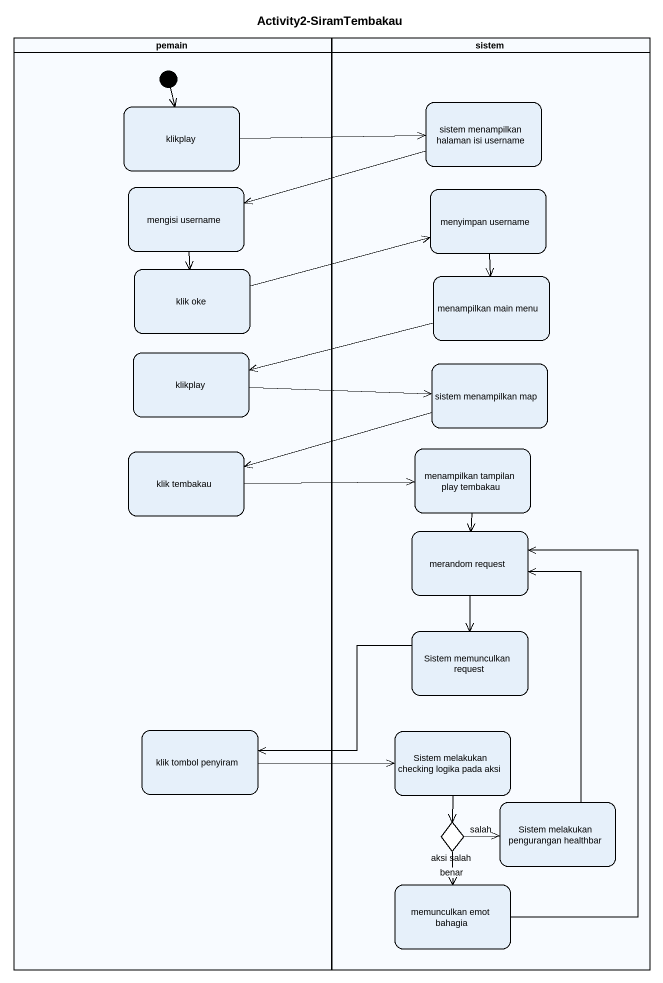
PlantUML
@startuml
title Activity2-SiramTembakau
hide empty description
state pemain <<partition>> {
  state klikplay
  state "mengisi username" as mengisi_username
  state "klik oke" as klik_oke
  state "klikplay" as klikplay_2
  state "klik tembakau" as klik_tembakau
  state "klik tombol penyiram" as klik_tombol_penyiram
  [*] --> klikplay
}
state sistem <<partition>> {
  state "sistem menampilkan halaman isi username" as sistem_menampilkan_halaman
  state "menyimpan username" as menyimpan_username
  state "menampilkan main menu" as menampilkan_main_menu
  state "sistem menampilkan map" as sistem_menampilkan_map
  state "menampilkan tampilan play tembakau" as menampilkan_tampilan_play
  state "merandom request" as merandom_request
  state "Sistem memunculkan request" as Sistem_memunculkan_request
  state "Sistem melakukan checking logika pada aksi" as Sistem_melakukan_checking
  state "aksi salah" as aksi_salah <<choice>>
  state "Sistem melakukan pengurangan healthbar" as Sistem_melakukan
  state "memunculkan emot bahagia" as memunculkan_emot_bahagia
}
klikplay -right-> sistem_menampilkan_halaman
sistem_menampilkan_halaman -left-> mengisi_username
mengisi_username --> klik_oke
menyimpan_username --> menampilkan_main_menu
klik_oke -right-> menyimpan_username
menampilkan_main_menu -left-> klikplay_2
klikplay_2 -right-> sistem_menampilkan_map
sistem_menampilkan_map -left-> klik_tembakau
klik_tembakau -right-> menampilkan_tampilan_play
menampilkan_tampilan_play --> merandom_request
merandom_request --> Sistem_memunculkan_request
Sistem_memunculkan_request -left-> klik_tombol_penyiram
klik_tombol_penyiram -right-> Sistem_melakukan_checking
Sistem_melakukan_checking --> aksi_salah
aksi_salah -right-> Sistem_melakukan : salah
aksi_salah --> memunculkan_emot_bahagia : benar
Sistem_melakukan -up-> merandom_request
memunculkan_emot_bahagia -up-> merandom_request
@enduml
